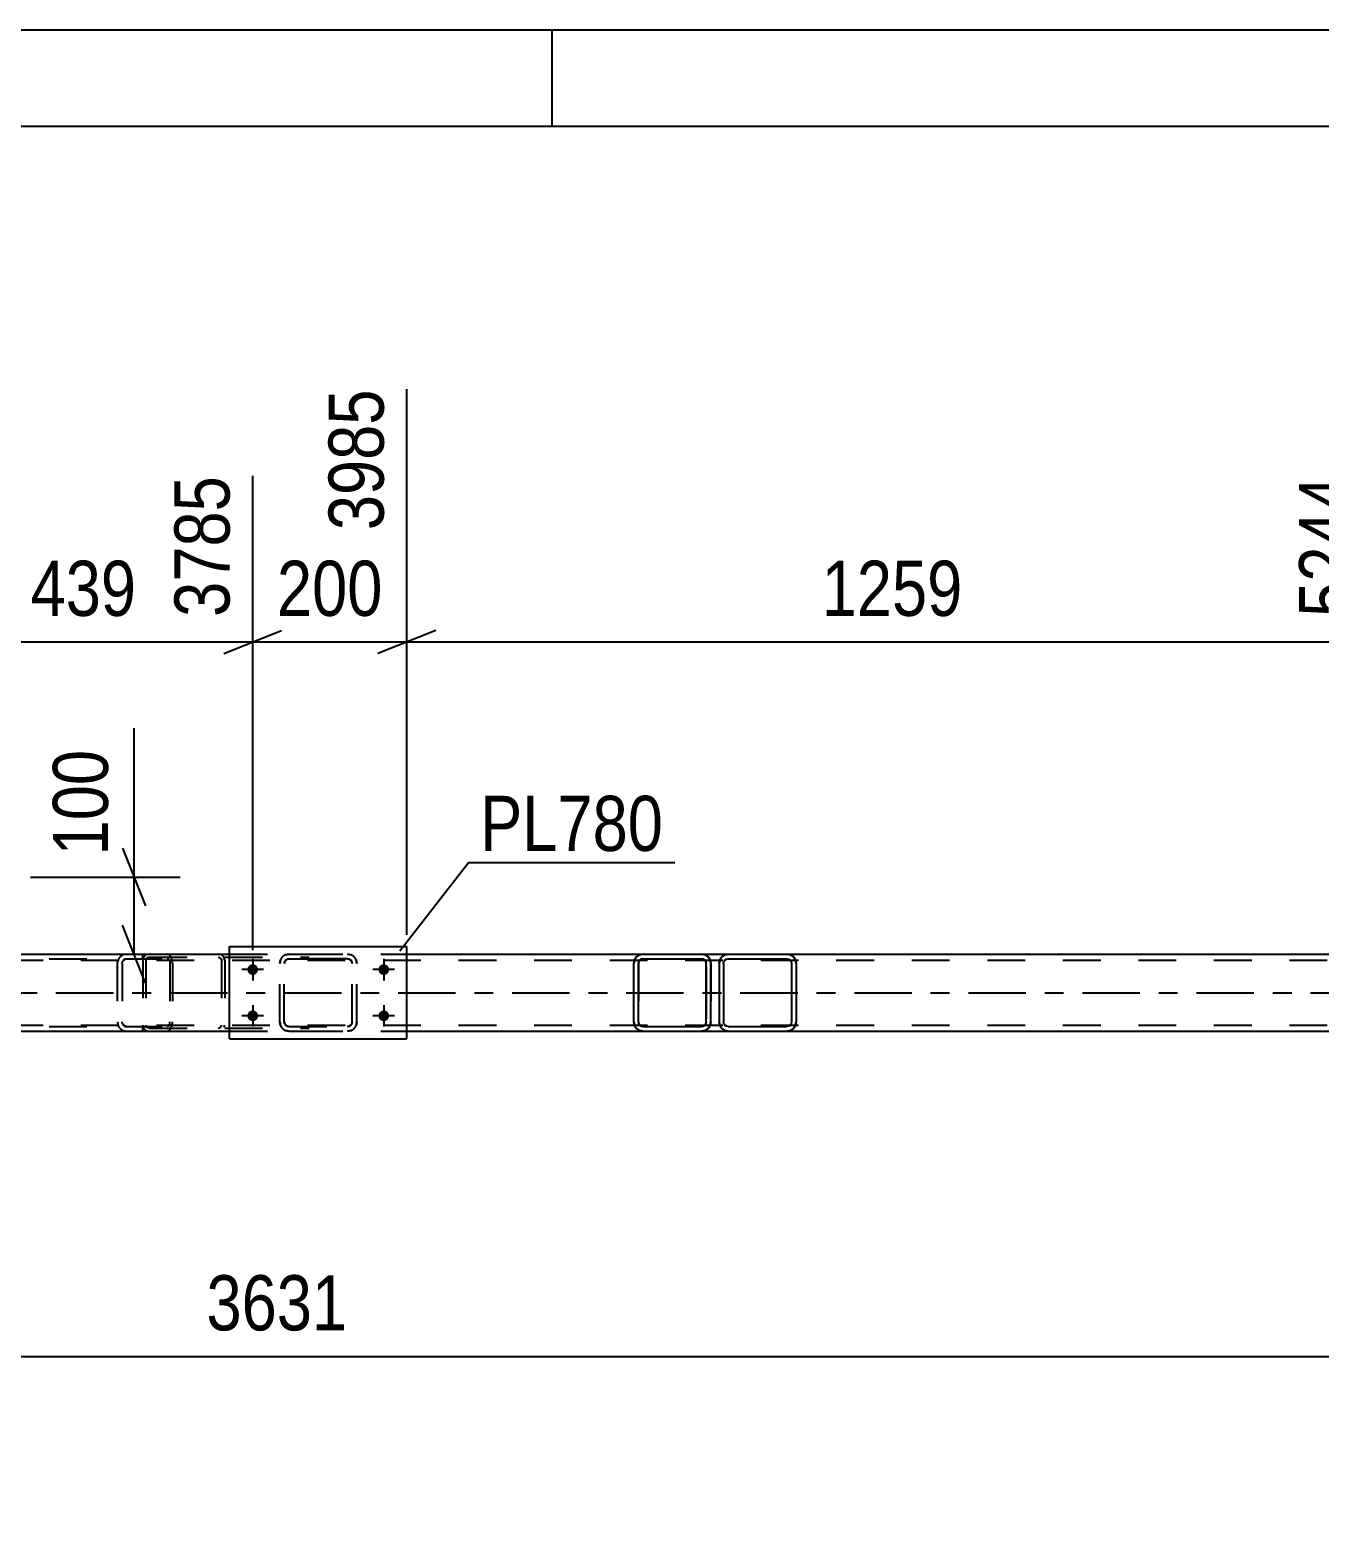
# Model space of a CAD drawing. Header units: millimetres. Extents: x -598 to 243, y -441 to 153.
# Drawn here: x -414.1 to -347.1, y 74.9 to 153 of the extents above; entities that cross this region are included whole.
import ezdxf

# ---------------------------------------------------------------- set-up
doc = ezdxf.new("R2010")
doc.units = ezdxf.units.MM
doc.linetypes.add('DXK_LINE_DOT2', pattern=[3.9198, 1.9599, -1.9599])
doc.linetypes.add('DXK_LINE_DOT3', pattern=[5.9187, 2.979, -0.9799, 0.9799, -0.9799])
doc.styles.add('Arial Narrow', font='ARIALN.TTF', dxfattribs={"height": 0.2})

# ---------------------------------------------------------------- blocks, each defined once
blk = doc.blocks.new('Unknown-318889849-1133')
at = {"color": 5, "linetype": 'Continuous'}
for p, q in [((243.023, 152.993), (-597.977, 152.993)), ((-386.977, 147.993), (-386.977, 152.993)), ((238.023, 147.993), (-592.977, 147.993))]:
    blk.add_line(p, q, dxfattribs=at)
blk = doc.blocks.new('Part-318889849-64097 - 64094')
at = {"color": 7, "linetype": 'DXK_LINE_DOT2'}
for p, q in [((-413.081, 105.037), (-406.943, 105.037)), ((-413.081, 104.797), (-406.943, 104.797)), ((-409.509, 104.692), (-409.537, 104.557)), ((-409.499, 104.74), (-409.509, 104.692)), ((-409.285, 104.557), (-409.266, 104.648)), ((-409.266, 104.648), (-409.212, 104.726)), ((-409.034, 105.037), (-409.226, 105)), ((-409.212, 104.726), (-409.13, 104.778)), ((-409.13, 104.778), (-409.034, 104.797)), ((-408.219, 104.797), (-408.219, 105.037)), ((-406.839, 105), (-406.943, 105.037)), ((-406.943, 104.797), (-406.891, 104.778)), ((-406.891, 104.778), (-406.847, 104.726)), ((-406.847, 104.726), (-406.818, 104.648)), ((-406.751, 104.896), (-406.839, 105)), ((-406.818, 104.648), (-406.807, 104.557)), ((-406.693, 104.74), (-406.751, 104.896)), ((-406.672, 104.557), (-406.693, 104.74)), ((-409.537, 104.557), (-409.537, 101.517)), ((-409.285, 104.557), (-409.285, 101.517)), ((-406.807, 104.557), (-406.807, 101.517)), ((-406.672, 104.557), (-406.672, 101.517)), ((-409.537, 101.517), (-409.53, 101.484)), ((-409.53, 101.484), (-409.509, 101.381)), ((-409.266, 101.425), (-409.285, 101.517)), ((-406.818, 101.425), (-406.807, 101.517)), ((-406.693, 101.333), (-406.672, 101.517)), ((-413.081, 101.277), (-406.943, 101.277)), ((-413.081, 101.037), (-406.943, 101.037)), ((-409.509, 101.381), (-409.499, 101.333)), ((-409.212, 101.347), (-409.266, 101.425)), ((-409.226, 101.073), (-409.034, 101.037)), ((-409.13, 101.295), (-409.212, 101.347)), ((-409.034, 101.277), (-409.13, 101.295)), ((-408.219, 101.037), (-408.219, 101.277)), ((-406.891, 101.295), (-406.943, 101.277)), ((-406.943, 101.037), (-406.839, 101.073)), ((-406.847, 101.347), (-406.891, 101.295)), ((-406.847, 101.347), (-406.834, 101.381)), ((-406.839, 101.073), (-406.751, 101.177)), ((-406.834, 101.381), (-406.818, 101.425)), ((-406.751, 101.177), (-406.739, 101.209)), ((-406.739, 101.209), (-406.693, 101.333))]:
    blk.add_line(p, q, dxfattribs=at)
for centre, start, end in [((-409.049, 104.541), 111.1941, 156.15059), ((-409.049, 101.532), 203.84941, 248.8059)]:
    blk.add_arc(centre, 0.492, start, end, dxfattribs=at)
blk = doc.blocks.new('Part-318889849-64102 - 64094')
at = {"color": 7, "linetype": 'DXK_LINE_DOT2'}
for p, q in [((-513.338, 104.717), (-1.547, 104.717)), ((-403.709, 105.037), (-394.509, 105.037)), ((-382.253, 105.037), (-379.213, 105.037)), ((-377.832, 105.037), (-374.791, 105.037)), ((-513.338, 101.357), (-1.547, 101.357)), ((-403.709, 101.037), (-394.509, 101.037)), ((-382.253, 101.037), (-379.213, 101.037)), ((-377.831, 101.037), (-374.792, 101.037))]:
    blk.add_line(p, q, dxfattribs=at)
at = {"color": 2, "linetype": 'Continuous'}
for p, q in [((-415.659, 105.037), (-403.709, 105.037)), ((-394.509, 105.037), (-382.253, 105.037)), ((-379.213, 105.037), (-377.832, 105.037)), ((-374.791, 105.037), (-345.345, 105.037)), ((-415.659, 101.037), (-403.709, 101.037)), ((-394.509, 101.037), (-382.253, 101.037)), ((-379.213, 101.037), (-377.831, 101.037)), ((-374.792, 101.037), (-345.345, 101.037))]:
    blk.add_line(p, q, dxfattribs=at)
at = {"color": 7, "linetype": 'DXK_LINE_DOT3'}
blk.add_line((-513.338, 103.037), (-1.547, 103.037), dxfattribs=at)
blk = doc.blocks.new('Part-318889849-64204 - 64094')
at = {"color": 2, "linetype": 'Continuous'}
for p, q in [((-378.275, 104.74), (-378.311, 104.557)), ((-378.071, 104.557), (-378.053, 104.648)), ((-378.053, 104.648), (-378.001, 104.726)), ((-377.831, 105.037), (-378.015, 105)), ((-378.001, 104.726), (-377.923, 104.778)), ((-377.923, 104.778), (-377.831, 104.797)), ((-377.831, 105.037), (-374.791, 105.037)), ((-377.831, 104.797), (-374.791, 104.797)), ((-374.608, 105), (-374.791, 105.037)), ((-374.791, 104.797), (-374.7, 104.778)), ((-374.7, 104.778), (-374.622, 104.726)), ((-374.622, 104.726), (-374.57, 104.648)), ((-374.57, 104.648), (-374.551, 104.557)), ((-374.311, 104.557), (-374.348, 104.74)), ((-378.311, 104.557), (-378.311, 101.517)), ((-378.071, 104.557), (-378.071, 101.517)), ((-374.551, 104.557), (-374.551, 101.517)), ((-374.311, 104.557), (-374.311, 101.517)), ((-378.311, 101.517), (-378.275, 101.333)), ((-378.053, 101.425), (-378.071, 101.517)), ((-374.551, 101.517), (-374.57, 101.425)), ((-374.348, 101.333), (-374.311, 101.517)), ((-378.001, 101.347), (-378.053, 101.425)), ((-378.015, 101.073), (-377.831, 101.037)), ((-377.923, 101.295), (-378.001, 101.347)), ((-377.831, 101.277), (-377.923, 101.295)), ((-377.831, 101.277), (-374.791, 101.277)), ((-377.831, 101.037), (-374.791, 101.037)), ((-374.7, 101.295), (-374.791, 101.277)), ((-374.791, 101.037), (-374.608, 101.073)), ((-374.622, 101.347), (-374.7, 101.295)), ((-374.57, 101.425), (-374.622, 101.347))]:
    blk.add_line(p, q, dxfattribs=at)
at = {"color": 7, "linetype": 'DXK_LINE_DOT2'}
for p, q in [((-378.311, 104.557), (-378.275, 104.74)), ((-378.015, 105), (-377.831, 105.037)), ((-374.791, 105.037), (-374.608, 105)), ((-374.348, 104.74), (-374.311, 104.557)), ((-378.275, 101.333), (-378.311, 101.517)), ((-374.311, 101.517), (-374.348, 101.333)), ((-377.831, 101.037), (-378.015, 101.073)), ((-374.608, 101.073), (-374.791, 101.037))]:
    blk.add_line(p, q, dxfattribs=at)
at = {"color": 2, "linetype": 'Continuous'}
for centre, start, end in [((-377.831, 104.557), 112.5, 157.5), ((-374.791, 104.557), 22.5, 67.5), ((-377.831, 101.517), 202.5, 247.5), ((-374.791, 101.517), 292.5, 337.5)]:
    blk.add_arc(centre, 0.48, start, end, dxfattribs=at)
at = {"color": 7, "linetype": 'DXK_LINE_DOT2'}
for centre, start, end in [((-377.831, 104.557), 112.5, 157.5), ((-374.791, 104.557), 22.5, 67.5), ((-377.831, 101.517), 202.5, 247.5), ((-374.791, 101.517), 292.5, 337.5)]:
    blk.add_arc(centre, 0.48, start, end, dxfattribs=at)
blk = doc.blocks.new('Part-318889849-64217 - 64094')
at = {"color": 2, "linetype": 'Continuous'}
for p, q in [((-382.738, 104.557), (-382.702, 104.74)), ((-382.697, 104.74), (-382.733, 104.557)), ((-382.493, 104.557), (-382.475, 104.648)), ((-382.475, 104.648), (-382.423, 104.726)), ((-382.442, 105), (-382.258, 105.037)), ((-382.442, 105), (-382.437, 105)), ((-382.253, 105.037), (-382.437, 105)), ((-382.423, 104.726), (-382.345, 104.778)), ((-382.345, 104.778), (-382.253, 104.797)), ((-382.258, 105.037), (-379.213, 105.037)), ((-382.253, 104.797), (-379.213, 104.797)), ((-379.126, 104.778), (-379.218, 104.797)), ((-379.03, 105), (-379.213, 105.037)), ((-379.213, 104.797), (-379.122, 104.778)), ((-379.126, 104.778), (-379.122, 104.778)), ((-379.049, 104.726), (-379.126, 104.778)), ((-379.122, 104.778), (-379.044, 104.726)), ((-378.997, 104.648), (-379.049, 104.726)), ((-379.044, 104.726), (-378.992, 104.648)), ((-378.978, 104.557), (-378.997, 104.648)), ((-378.992, 104.648), (-378.973, 104.557)), ((-378.733, 104.557), (-378.77, 104.74)), ((-382.738, 104.557), (-382.733, 104.557)), ((-382.738, 101.517), (-382.738, 104.557)), ((-382.733, 101.517), (-382.733, 104.557)), ((-382.493, 101.517), (-382.493, 104.557)), ((-378.978, 104.557), (-378.973, 104.557)), ((-378.978, 104.401), (-378.978, 104.557)), ((-378.978, 104.397), (-378.978, 101.677)), ((-378.973, 101.517), (-378.973, 104.557)), ((-378.733, 101.517), (-378.733, 104.557)), ((-382.733, 101.517), (-382.738, 101.517)), ((-382.702, 101.333), (-382.738, 101.517)), ((-382.733, 101.517), (-382.697, 101.333)), ((-382.475, 101.425), (-382.493, 101.517)), ((-378.997, 101.425), (-378.978, 101.517)), ((-378.973, 101.517), (-378.992, 101.425)), ((-378.978, 101.517), (-378.978, 101.672)), ((-378.978, 101.517), (-378.973, 101.517)), ((-378.77, 101.333), (-378.733, 101.517)), ((-382.423, 101.347), (-382.475, 101.425)), ((-382.442, 101.073), (-382.437, 101.073)), ((-382.258, 101.037), (-382.442, 101.073)), ((-382.437, 101.073), (-382.253, 101.037)), ((-382.345, 101.295), (-382.423, 101.347)), ((-382.253, 101.277), (-382.345, 101.295)), ((-382.258, 101.037), (-379.213, 101.037)), ((-382.253, 101.277), (-379.213, 101.277)), ((-379.218, 101.277), (-379.126, 101.295)), ((-379.122, 101.295), (-379.213, 101.277)), ((-379.213, 101.037), (-379.03, 101.073)), ((-379.126, 101.295), (-379.049, 101.347)), ((-379.126, 101.295), (-379.122, 101.295)), ((-379.044, 101.347), (-379.122, 101.295)), ((-379.049, 101.347), (-378.997, 101.425)), ((-378.992, 101.425), (-379.044, 101.347))]:
    blk.add_line(p, q, dxfattribs=at)
at = {"color": 7, "linetype": 'DXK_LINE_DOT2'}
for p, q in [((-382.48, 104.648), (-382.498, 104.557)), ((-382.428, 104.726), (-382.48, 104.648)), ((-382.35, 104.778), (-382.428, 104.726)), ((-382.258, 104.797), (-382.35, 104.778)), ((-382.258, 104.797), (-382.253, 104.797)), ((-382.258, 104.797), (-382.253, 104.797)), ((-379.218, 105.037), (-379.035, 105)), ((-378.775, 104.74), (-378.738, 104.557)), ((-382.493, 104.557), (-382.498, 104.557)), ((-382.498, 104.557), (-382.498, 101.517)), ((-378.978, 104.401), (-378.978, 104.397)), ((-378.733, 104.557), (-378.738, 104.557)), ((-378.738, 104.557), (-378.738, 101.517)), ((-382.498, 101.517), (-382.493, 101.517)), ((-382.498, 101.517), (-382.48, 101.425)), ((-378.978, 101.672), (-378.978, 101.677)), ((-378.738, 101.517), (-378.775, 101.333)), ((-378.738, 101.517), (-378.733, 101.517)), ((-382.48, 101.425), (-382.428, 101.347)), ((-382.428, 101.347), (-382.35, 101.295)), ((-382.35, 101.295), (-382.258, 101.277)), ((-382.258, 101.277), (-382.253, 101.277)), ((-382.258, 101.277), (-382.253, 101.277)), ((-379.035, 101.073), (-379.218, 101.037))]:
    blk.add_line(p, q, dxfattribs=at)
at = {"color": 2, "linetype": 'Continuous'}
for centre, start, end in [((-382.258, 104.557), 112.5, 157.5), ((-382.253, 104.557), 112.5, 157.5), ((-379.213, 104.557), 22.5, 67.5), ((-382.258, 101.517), 202.5, 247.5), ((-382.253, 101.517), 202.5, 247.5), ((-379.213, 101.517), 292.5, 337.5)]:
    blk.add_arc(centre, 0.48, start, end, dxfattribs=at)
at = {"color": 7, "linetype": 'DXK_LINE_DOT2'}
for centre, start, end in [((-379.218, 104.557), 22.5, 67.5), ((-379.218, 101.517), 292.5, 337.5)]:
    blk.add_arc(centre, 0.48, start, end, dxfattribs=at)
blk = doc.blocks.new('Part-318889849-64252 - 64094')
at = {"color": 7, "linetype": 'DXK_LINE_DOT2'}
for p, q in [((-401.109, 104.556), (-401.073, 104.74)), ((-401.073, 104.74), (-401.109, 104.556)), ((-400.869, 104.556), (-400.851, 104.648)), ((-400.851, 104.648), (-400.869, 104.556)), ((-400.851, 104.648), (-400.799, 104.726)), ((-400.799, 104.726), (-400.851, 104.648)), ((-400.813, 105), (-400.629, 105.036)), ((-400.629, 105.036), (-400.813, 105)), ((-400.799, 104.726), (-400.721, 104.778)), ((-400.721, 104.778), (-400.799, 104.726)), ((-400.721, 104.778), (-400.629, 104.796)), ((-400.629, 104.796), (-400.721, 104.778)), ((-400.629, 105.036), (-397.589, 105.036)), ((-400.629, 105.036), (-400.629, 105.036)), ((-400.629, 105.036), (-397.589, 105.036)), ((-400.629, 104.796), (-397.589, 104.796)), ((-400.629, 104.796), (-400.629, 104.796)), ((-397.589, 104.796), (-400.629, 104.796)), ((-397.589, 105.036), (-397.589, 105.036)), ((-397.589, 105.036), (-397.406, 105)), ((-397.406, 105), (-397.589, 105.036)), ((-397.589, 104.796), (-397.589, 104.796)), ((-397.589, 104.796), (-397.498, 104.778)), ((-397.498, 104.778), (-397.589, 104.796)), ((-397.498, 104.778), (-397.42, 104.726)), ((-397.42, 104.726), (-397.498, 104.778)), ((-397.42, 104.726), (-397.368, 104.648)), ((-397.368, 104.648), (-397.42, 104.726)), ((-397.368, 104.648), (-397.349, 104.556)), ((-397.349, 104.556), (-397.368, 104.648)), ((-397.146, 104.74), (-397.109, 104.556)), ((-397.109, 104.556), (-397.146, 104.74)), ((-401.109, 101.516), (-401.109, 104.556)), ((-400.869, 101.516), (-400.869, 104.556)), ((-397.349, 101.516), (-397.349, 104.556)), ((-397.109, 101.516), (-397.109, 104.556)), ((-401.073, 101.333), (-401.109, 101.516)), ((-401.109, 101.516), (-401.073, 101.333)), ((-400.851, 101.425), (-400.869, 101.516)), ((-400.869, 101.516), (-400.851, 101.425)), ((-397.349, 101.516), (-397.368, 101.425)), ((-397.368, 101.425), (-397.349, 101.516)), ((-397.109, 101.516), (-397.146, 101.333)), ((-397.146, 101.333), (-397.109, 101.516)), ((-400.799, 101.347), (-400.851, 101.425)), ((-400.851, 101.425), (-400.799, 101.347)), ((-400.629, 101.036), (-400.813, 101.073)), ((-400.813, 101.073), (-400.629, 101.036)), ((-400.721, 101.295), (-400.799, 101.347)), ((-400.799, 101.347), (-400.721, 101.295)), ((-400.629, 101.276), (-400.721, 101.295)), ((-400.721, 101.295), (-400.629, 101.276)), ((-400.629, 101.276), (-397.589, 101.276)), ((-400.629, 101.276), (-400.629, 101.276)), ((-400.629, 101.276), (-397.589, 101.276)), ((-400.629, 101.036), (-397.589, 101.036)), ((-400.629, 101.036), (-400.629, 101.036)), ((-400.629, 101.036), (-397.589, 101.036)), ((-397.498, 101.295), (-397.589, 101.276)), ((-397.589, 101.276), (-397.498, 101.295)), ((-397.589, 101.276), (-397.589, 101.276)), ((-397.406, 101.073), (-397.589, 101.036)), ((-397.589, 101.036), (-397.406, 101.073)), ((-397.589, 101.036), (-397.589, 101.036)), ((-397.42, 101.347), (-397.498, 101.295)), ((-397.498, 101.295), (-397.42, 101.347)), ((-397.368, 101.425), (-397.42, 101.347)), ((-397.42, 101.347), (-397.368, 101.425))]:
    blk.add_line(p, q, dxfattribs=at)
at = {"color": 7, "linetype": 'DXK_LINE_DOT3'}
blk.add_line((-399.109, 103.036), (-399.109, 103.037), dxfattribs=at)
at = {"color": 7, "linetype": 'DXK_LINE_DOT2'}
for centre, start, end in [((-400.629, 104.556), 112.5, 157.5), ((-400.629, 104.556), 112.5, 157.5), ((-397.589, 104.556), 22.5, 67.5), ((-397.589, 104.556), 22.5, 67.5), ((-400.629, 101.516), 202.5, 247.5), ((-400.629, 101.516), 202.5, 247.5), ((-397.589, 101.516), 292.5, 337.5), ((-397.589, 101.516), 292.5, 337.5)]:
    blk.add_arc(centre, 0.48, start, end, dxfattribs=at)
blk = doc.blocks.new('Part-318889849-64253 - 64094')
at = {"color": 2, "linetype": 'Continuous'}
for p, q in [((-403.709, 100.636), (-403.709, 105.436)), ((-403.709, 105.436), (-394.509, 105.436)), ((-394.509, 100.636), (-394.509, 105.436)), ((-403.709, 100.636), (-394.509, 100.636))]:
    blk.add_line(p, q, dxfattribs=at)
blk = doc.blocks.new('Part-318889849-64260 - 64094')
at = {"color": 7, "linetype": 'DXK_LINE_DOT2'}
for p, q in [((-408.193, 104.839), (-408.219, 104.717)), ((-408.219, 104.717), (-408.219, 101.357)), ((-408.049, 104.717), (-408.036, 104.778)), ((-408.049, 104.717), (-408.049, 101.357)), ((-408.036, 104.778), (-407.999, 104.83)), ((-407.878, 105.037), (-408.009, 105.012)), ((-407.999, 104.83), (-407.944, 104.864)), ((-407.944, 104.864), (-407.878, 104.877)), ((-407.878, 105.037), (-399.578, 105.037)), ((-407.878, 104.877), (-399.578, 104.877)), ((-404.173, 105.012), (-404.303, 105.037)), ((-404.303, 104.877), (-404.238, 104.864)), ((-404.238, 104.864), (-404.213, 104.849)), ((-404.213, 104.849), (-404.182, 104.83)), ((-404.182, 104.83), (-404.146, 104.778)), ((-404.146, 104.778), (-404.133, 104.717)), ((-404.133, 104.717), (-404.133, 101.357)), ((-403.962, 104.717), (-403.988, 104.839)), ((-403.962, 104.717), (-403.962, 101.357)), ((-408.219, 101.357), (-408.193, 101.234)), ((-408.036, 101.295), (-408.049, 101.357)), ((-407.999, 101.243), (-408.036, 101.295)), ((-408.009, 101.061), (-407.878, 101.037)), ((-407.944, 101.209), (-407.999, 101.243)), ((-407.878, 101.197), (-407.944, 101.209)), ((-407.878, 101.197), (-399.578, 101.197)), ((-407.878, 101.037), (-399.578, 101.037)), ((-404.303, 101.197), (-404.238, 101.209)), ((-404.303, 101.037), (-404.173, 101.061)), ((-404.238, 101.209), (-404.213, 101.224)), ((-404.213, 101.224), (-404.182, 101.243)), ((-404.146, 101.295), (-404.182, 101.243)), ((-404.133, 101.357), (-404.146, 101.295)), ((-403.988, 101.234), (-403.962, 101.357))]:
    blk.add_line(p, q, dxfattribs=at)
for centre, start, end in [((-407.891, 104.703), 110.75831, 155.68004), ((-404.29, 104.703), 24.31996, 69.24168), ((-407.891, 101.37), 204.31996, 249.24168)]:
    blk.add_arc(centre, 0.331, start, end, dxfattribs=at)
blk = doc.blocks.new('Bolt-318889849-64307 - 64094')
at = {"linetype": 'Continuous'}
for points in [[(-402.509, 103.956, -1), (-402.509, 104.516, -1)], [(-395.709, 103.956, -1), (-395.709, 104.516, -1)], [(-402.509, 101.556, -1), (-402.509, 102.116, -1)], [(-395.709, 101.556, -1), (-395.709, 102.116, -1)]]:
    blk.add_hatch(color=1, dxfattribs=at).paths.add_polyline_path(points)
at = {"color": 1, "linetype": 'Continuous'}
for p, q in [((-402.509, 104.796), (-402.509, 103.676)), ((-395.709, 104.796), (-395.709, 103.676)), ((-401.949, 104.236), (-403.069, 104.236)), ((-395.149, 104.236), (-396.269, 104.236)), ((-402.509, 102.396), (-402.509, 101.276)), ((-395.709, 102.396), (-395.709, 101.276)), ((-401.949, 101.836), (-403.069, 101.836)), ((-395.149, 101.836), (-396.269, 101.836))]:
    blk.add_line(p, q, dxfattribs=at)
blk = doc.blocks.new('StraightDimension-318889849-64841 - 64094')
at = {"color": 7, "linetype": 'Continuous'}
for p, q in [((-394.509, 106.037), (-394.509, 134.354)), ((-344.145, 105.237), (-344.145, 129.854)), ((-393.009, 121.841), (-396.009, 120.641)), ((-345.645, 120.641), (-342.645, 121.841)), ((-394.509, 121.241), (-344.145, 121.241))]:
    blk.add_line(p, q, dxfattribs=at)
at = {"color": 0}
blk.add_wipeout([(-365.071, 121.991), (-365.071, 126.191), (-373.583, 126.191), (-373.583, 121.991)], dxfattribs=at)
at = {"color": 3, "style": 'Arial Narrow'}
blk.add_text('1259', height=2.8633, dxfattribs=at).set_placement((-372.983, 122.591))
at = {"color": 0, "linetype": 'Continuous'}
blk.add_wipeout([(-344.745, 130.454), (-348.945, 130.454), (-348.945, 121.941), (-344.745, 121.941)], dxfattribs=at)
at = {"color": 3, "linetype": 'Continuous', "style": 'Arial Narrow'}
blk.add_text('5244', height=2.8633, rotation=90.00021, dxfattribs=at).set_placement((-345.345, 122.541))
blk = doc.blocks.new('StraightDimension-318889849-64843 - 64094')
at = {"color": 7, "linetype": 'Continuous'}
for p, q in [((-420.082, 108.037), (-420.082, 129.854)), ((-402.509, 105.236), (-402.509, 129.854)), ((-418.582, 121.841), (-421.582, 120.641)), ((-404.009, 120.641), (-401.009, 121.841)), ((-420.082, 121.241), (-402.509, 121.241))]:
    blk.add_line(p, q, dxfattribs=at)
at = {"color": 0}
blk.add_wipeout([(-407.953, 121.991), (-407.953, 126.191), (-414.638, 126.191), (-414.638, 121.991)], dxfattribs=at)
at = {"color": 3, "style": 'Arial Narrow'}
blk.add_text('439', height=2.8633, dxfattribs=at).set_placement((-414.038, 122.591))
at = {"color": 0, "linetype": 'Continuous'}
blk.add_wipeout([(-403.109, 130.454), (-407.309, 130.454), (-407.309, 121.941), (-403.109, 121.941)], dxfattribs=at)
at = {"color": 3, "linetype": 'Continuous', "style": 'Arial Narrow'}
blk.add_text('3785', height=2.8633, rotation=90.00021, dxfattribs=at).set_placement((-403.709, 122.541))
blk = doc.blocks.new('StraightDimension-318889849-64842 - 64094')
at = {"color": 7, "linetype": 'Continuous'}
for p, q in [((-394.509, 106.037), (-394.509, 134.354)), ((-402.509, 105.236), (-402.509, 129.854)), ((-404.009, 120.641), (-401.009, 121.841)), ((-393.009, 121.841), (-396.009, 120.641)), ((-402.509, 121.241), (-394.509, 121.241))]:
    blk.add_line(p, q, dxfattribs=at)
at = {"color": 0}
blk.add_wipeout([(-395.167, 121.991), (-395.167, 126.191), (-401.852, 126.191), (-401.852, 121.991)], dxfattribs=at)
at = {"color": 3, "style": 'Arial Narrow'}
blk.add_text('200', height=2.8633, dxfattribs=at).set_placement((-401.252, 122.591))
at = {"color": 0, "linetype": 'Continuous'}
blk.add_wipeout([(-395.109, 134.954), (-399.309, 134.954), (-399.309, 126.441), (-395.109, 126.441)], dxfattribs=at)
at = {"color": 3, "linetype": 'Continuous', "style": 'Arial Narrow'}
blk.add_text('3985', height=2.8633, rotation=90.00021, dxfattribs=at).set_placement((-395.709, 127.041))
blk = doc.blocks.new('StraightDimension-318889849-65509 - 64094')
at = {"color": 7, "linetype": 'Continuous'}
for p, q in [((-408.668, 109.037), (-408.668, 116.771)), ((-408.668, 109.037), (-408.668, 116.771)), ((-409.268, 110.537), (-408.068, 107.537)), ((-414.042, 109.037), (-406.268, 109.037)), ((-408.668, 105.037), (-408.668, 109.037)), ((-408.068, 103.537), (-409.268, 106.537)), ((-414.042, 105.037), (-406.268, 105.037))]:
    blk.add_line(p, q, dxfattribs=at)
at = {"color": 0}
blk.add_wipeout([(-409.418, 116.246), (-413.618, 116.246), (-413.618, 109.562), (-409.418, 109.562)], dxfattribs=at)
at = {"color": 3, "style": 'Arial Narrow'}
blk.add_text('100', height=2.8633, rotation=90.00021, dxfattribs=at).set_placement((-410.018, 110.162))
blk = doc.blocks.new('StraightDimension-318889849-66134 - 64094')
at = {"color": 7, "linetype": 'Continuous'}
for p, q in [((-328.631, 100.837), (-328.631, 75.547)), ((-473.873, 100.037), (-473.873, 75.547)), ((-472.373, 84.76), (-475.373, 83.56)), ((-330.131, 83.56), (-327.131, 84.76)), ((-473.873, 84.16), (-328.631, 84.16))]:
    blk.add_line(p, q, dxfattribs=at)
at = {"color": 0}
blk.add_wipeout([(-396.996, 84.91), (-396.996, 89.11), (-405.508, 89.11), (-405.508, 84.91)], dxfattribs=at)
at = {"color": 3, "style": 'Arial Narrow'}
blk.add_text('3631', height=2.8633, dxfattribs=at).set_placement((-404.908, 85.51))
at = {"color": 0, "linetype": 'Continuous'}
blk.add_wipeout([(-329.231, 83.46), (-333.431, 83.46), (-333.431, 74.947), (-329.231, 74.947)], dxfattribs=at)
at = {"color": 3, "linetype": 'Continuous', "style": 'Arial Narrow'}
blk.add_text('5632', height=2.8633, rotation=90.00021, dxfattribs=at).set_placement((-329.831, 75.547))
blk = doc.blocks.new('Mark-318889849-64606 - 64094')
at = {"color": 30, "linetype": 'Continuous'}
for p, q in [((-394.88, 105.211), (-391.307, 109.791)), ((-391.307, 109.791), (-380.603, 109.791))]:
    blk.add_line(p, q, dxfattribs=at)
at = {"color": 0}
blk.add_wipeout([(-381.203, 110.391), (-381.203, 113.391), (-390.707, 113.391), (-390.707, 110.391)], dxfattribs=at)
blk.add_wipeout([(-381.203, 110.391), (-381.203, 113.391), (-390.707, 113.391), (-390.707, 110.391)], dxfattribs=at)
at = {"color": 3, "style": 'Arial Narrow'}
blk.add_text('PL780', height=2.8633, dxfattribs=at).set_placement((-390.707, 110.391))

msp = doc.modelspace()

# ---------------------------------------------------------------- block references
for name in ['Unknown-318889849-1133', 'Part-318889849-64253 - 64094', 'Part-318889849-64102 - 64094', 'Part-318889849-64097 - 64094', 'Part-318889849-64260 - 64094', 'Bolt-318889849-64307 - 64094', 'Part-318889849-64252 - 64094', 'Part-318889849-64217 - 64094', 'Part-318889849-64204 - 64094']:
    msp.add_blockref(name, (0, 0))

# ---------------------------------------------------------------- next in the draw order: block references
for name in ['StraightDimension-318889849-64841 - 64094', 'StraightDimension-318889849-64843 - 64094', 'StraightDimension-318889849-66134 - 64094']:
    msp.add_blockref(name, (0, 0))

# ---------------------------------------------------------------- next in the draw order: block references
for name in ['StraightDimension-318889849-64842 - 64094', 'StraightDimension-318889849-65509 - 64094']:
    msp.add_blockref(name, (0, 0))

# ---------------------------------------------------------------- next in the draw order: block references
msp.add_blockref('Mark-318889849-64606 - 64094', (0, 0))

doc.saveas('drawing.dxf')
